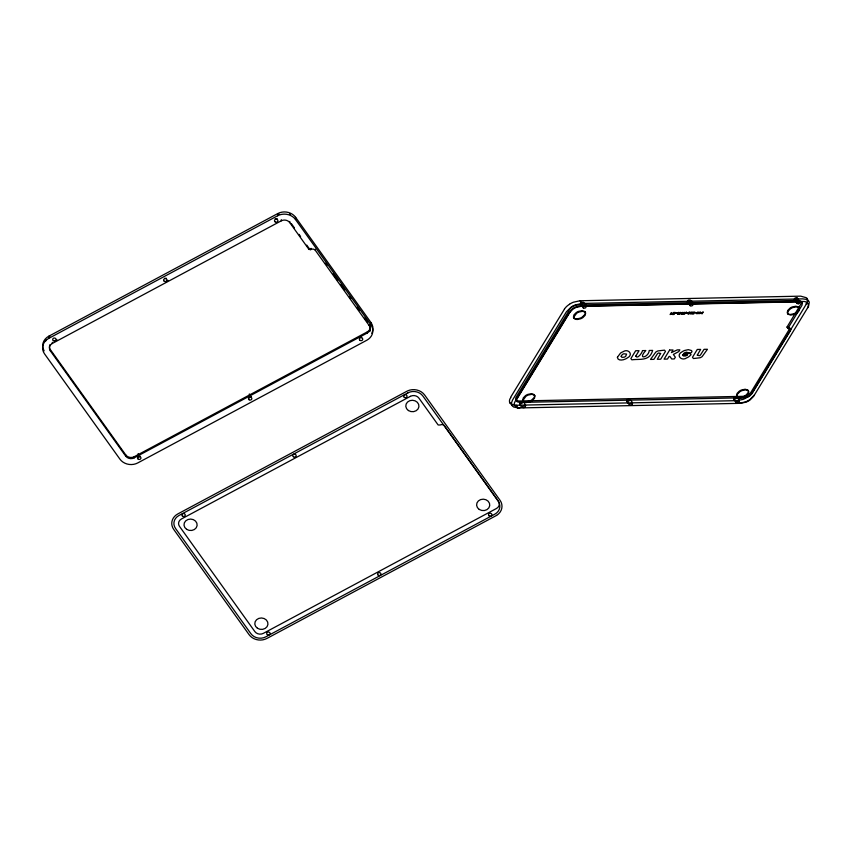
<?xml version="1.0" encoding="UTF-8"?>
<svg xmlns="http://www.w3.org/2000/svg" width="852" height="852" viewBox="0 0 852 852"><rect width="100%" height="100%" fill="white"/><g stroke="black" fill="none" stroke-linecap="round" stroke-linejoin="round"><path stroke-width="1.28" d="M370.971 322.557L370.854 324.75A12.961 11.278 2.9 0 1 366.786 340.257L137.8 462.913A12.961 11.278 2.9 0 1 119.93 459.153L44.592 353.942A12.961 11.278 2.9 0 1 48.66 338.425L48.766 336.231L277.752 213.575A12.961 11.278 2.9 0 1 295.623 217.335L370.971 322.557A12.961 11.278 2.9 0 1 371.781 333.281M369.299 324.463L369.235 325.613A6.166 5.368 2.9 0 1 367.308 332.994L134.179 457.865A6.166 5.368 2.9 0 1 125.681 456.076L50.343 350.854L50.406 349.703A6.166 5.368 2.9 0 1 50.012 344.613M50.343 350.854A6.166 5.368 2.9 0 1 52.281 343.484L52.334 342.334M125.681 456.076L125.745 454.925L50.406 349.703M134.179 457.865L134.243 456.715L367.361 331.843A6.166 5.368 2.9 0 0 369.566 324.889M48.66 338.425L277.645 215.769L277.752 213.575L278.945 214.108M52.281 343.484L281.267 220.828L281.32 219.678M369.235 325.613L315.389 250.413A3.184 2.769 2.9 0 0 310.991 249.487L308.988 249.466L289.765 222.617L289.818 221.467M370.854 324.75L295.516 219.528L295.623 217.335M308.988 249.466L309.052 248.315L306.741 245.099M310.458 249.774L310.511 248.624M310.991 249.487L311.055 248.337M315.389 250.413L315.453 249.263M367.308 332.994L367.361 331.843M534.513 396.382L534.545 395.733A2.481 2.162 2.9 0 0 534.396 395.147A2.226 1.938 2.9 0 0 534.225 394.838L534.662 395.445M685.519 313.43L683.24 314.26L684.454 312.279L684.891 313.003L686.371 312.237M688.384 313.579C686.339 314.558 691.366 314.068 689.236 312.471C692.719 312.535 687.266 311.31 689.087 313.174M807.494 308.062C810.22 304.718 806.524 300.713 802.786 301.48L582.054 306.081L576.538 307.284A18.606 16.188 2.9 0 0 572.789 309.297L569.083 313.025L515.162 401.345C512.435 404.689 516.131 408.683 519.869 407.916M510.561 397.373L564.482 309.063M806.365 304.026L752.444 392.346A17.221 14.985 2.9 0 1 747.502 397.053A22.141 19.266 2.9 0 1 743.04 399.396L736.937 400.653L516.205 405.243L512.702 404.775L510.22 403.092L513.5 406.968L518.144 407.959L740.601 403.326L746.118 402.123A18.606 16.188 2.9 0 0 749.877 400.11L753.573 396.372L808.516 306.379L809.293 302.385L806.855 298.413A4.388 3.813 2.9 0 0 806.098 297.657L800.731 296.155L579.999 300.756L573.311 302.236A22.216 19.33 2.9 0 0 569.466 304.228M790.443 330.672L751.901 393.794L749.792 395.914A10.575 9.212 2.9 0 1 747.662 397.053L744.531 397.746L519.805 402.421L517.441 401.856A2.13 1.853 2.9 0 1 516.653 400.749L516.855 399.205A5.229 4.558 2.9 0 1 517.132 398.683L571.053 310.373L573.151 308.243A10.575 9.212 2.9 0 1 575.292 307.103L578.423 306.422L799.155 301.821A5.229 4.558 2.9 0 1 799.815 301.842L799.645 303.11A2.822 2.449 2.9 0 1 798.494 303.727M754.382 395.051L749.962 399.513A22.258 19.372 2.9 0 1 745.468 401.92L738.876 403.358M736.82 401.835L736.426 402.975L737.779 403.177A2.822 2.449 2.9 0 0 738.918 402.559C740.75 400.972 736.554 395.36 736.053 398.566A2.822 2.449 2.9 0 1 734.914 399.173L733.561 398.97L733.955 397.841A2.822 2.449 2.9 0 1 735.095 397.224L736.384 397.362M685.317 313.089L686.361 312.247M682.601 313.866L681.951 314.313L682.761 313.696M683.102 312.993L683.112 312.982A1.842 1.597 2.9 0 1 682.612 313.131L681.376 313.781L681.909 314.313M682.015 313.632L683.858 312.62L682.441 312.439A1.438 1.257 2.9 0 0 681.802 312.929L683.112 312.577M54.677 341.077L57.009 339.831M165.661 281.629L167.993 280.383M138.003 457.471L140.335 456.225M248.986 398.022L251.329 396.766M798.494 303.727L797.184 303.557L797.536 302.385A2.822 2.449 2.9 0 1 798.686 301.778L801.519 302.396A2.13 1.853 2.9 0 1 802.02 302.875A2.13 1.853 2.9 0 1 802.296 303.472L801.934 305.389L788.057 328.137L789.048 328.734M686.19 352.313C688.107 352.281 691.792 354.283 691.973 351.365A2.46 2.141 2.9 0 0 691.323 350.481L688.331 349.661L684.625 350.47A12.514 10.895 2.9 0 0 682.09 351.823C675.402 355.167 681.643 361.631 686.755 357.84A12.535 10.906 2.9 0 0 689.012 356.594L691.047 354.741L690.141 353.473L683.549 353.612A5.005 4.356 2.9 0 1 686.19 352.313M808.729 301.129L806.248 299.361L802.669 298.871L581.937 303.461L575.345 304.899A22.258 19.372 2.9 0 0 570.851 307.316L566.431 311.768L512.51 400.089L511.434 403.06L512.127 405.754M739.919 397.447L743.263 396.712A11.31 9.841 2.9 0 0 745.553 395.488L747.8 393.219A4.846 4.217 2.9 0 0 748.322 391.931L748.344 391.281A2.481 2.162 2.9 0 0 748.194 390.695A2.226 1.938 2.9 0 0 748.024 390.386L748.013 390.365A2.247 1.949 2.9 0 0 747.619 389.95L745.17 389.226L741.581 389.96A11.31 9.841 2.9 0 0 739.302 391.174L737.055 393.443L736.554 395.679A2.279 1.981 2.9 0 0 736.852 396.318L737.31 396.968A2.247 1.949 2.9 0 0 737.694 397.362L740.143 398.086L743.732 397.362A11.31 9.841 2.9 0 0 746.011 396.137L748.258 393.869L748.759 391.632A2.247 1.949 2.9 0 0 748.077 390.589L745.638 389.865L742.049 390.599A11.31 9.841 2.9 0 0 739.76 391.824L737.512 394.093L737.012 396.318A2.279 1.981 2.9 0 0 737.31 396.968M671.578 313.568L671.184 314.207M684.688 313.312L684.305 313.93M49.948 336.764L48.766 336.231A12.961 11.278 2.9 0 0 44.123 350.854M693.027 304.1L691.781 304.004A2.822 2.449 2.9 0 0 690.642 304.611L690.248 305.751L691.6 305.953A2.822 2.449 2.9 0 0 692.74 305.335C694.572 303.738 690.301 298.2 689.875 301.342A2.822 2.449 2.9 0 1 688.736 301.949L687.383 301.746L687.777 300.618A2.822 2.449 2.9 0 1 688.917 300L690.205 300.138M586.091 306.294L584.877 306.23A2.822 2.449 2.9 0 0 583.737 306.837L583.354 307.977L584.696 308.179A2.822 2.449 2.9 0 0 585.835 307.561C587.507 305.698 584.078 301.608 582.022 302.226A2.822 2.449 2.9 0 0 580.872 302.843L580.446 303.898L583.354 307.977M739.302 401.43L737.96 401.228A2.822 2.449 2.9 0 0 736.82 401.835M799.943 301.853L797.099 297.912L795.821 297.774A2.822 2.449 2.9 0 0 794.671 298.392L794.245 299.446L797.152 303.525M632.408 403.656L631.055 403.454A2.822 2.449 2.9 0 0 629.916 404.061L629.532 405.201L630.874 405.403A2.822 2.449 2.9 0 0 632.014 404.785C633.76 403.007 630.501 398.938 628.201 399.45A2.822 2.449 2.9 0 0 627.051 400.067L626.625 401.122L629.532 405.201M522.617 401.846L521.296 401.675A2.822 2.449 2.9 0 0 520.157 402.293C518.527 403.763 521.52 408.214 523.98 407.629A2.822 2.449 2.9 0 0 525.12 407.011C526.994 405.328 522.659 399.982 522.255 403.017A2.822 2.449 2.9 0 1 521.115 403.624L519.763 403.422M525.503 405.882L524.161 405.68A2.822 2.449 2.9 0 0 523.021 406.287L522.627 407.426M794.288 299.521L795.63 299.723A2.822 2.449 2.9 0 0 796.78 299.116L797.163 297.976M788.036 328.563L786.992 327.104L788.036 327.317A1.736 1.512 2.9 0 1 789.58 327.807M583.332 302.396L582.981 303.568A2.822 2.449 2.9 0 1 581.831 304.175L580.489 303.972M629.511 399.62L629.159 400.791A2.822 2.449 2.9 0 1 628.009 401.398L626.667 401.196M736.884 396.361L736.884 396.361A2.226 1.938 2.9 0 0 737.118 396.627A2.418 2.109 2.9 0 0 737.512 396.925L738.716 397.351A5.165 4.505 2.9 0 0 739.919 397.447M585.345 312.439L584.887 311.789A2.247 1.949 2.9 0 0 584.504 311.395L582.054 310.671L578.465 311.395A11.31 9.841 2.9 0 0 576.186 312.62L573.939 314.889L573.439 317.125A2.279 1.981 2.9 0 0 573.737 317.764L574.195 318.414M534.523 396.382A4.846 4.217 2.9 0 1 533.991 397.671L531.755 399.939A11.31 9.841 2.9 0 1 529.465 401.164L526.121 401.899A5.165 4.505 2.9 0 1 524.917 401.814L523.714 401.377A2.418 2.109 2.9 0 1 523.32 401.079A2.226 1.938 2.9 0 1 523.085 400.813L523.511 401.42M573.747 317.785L573.769 317.807A2.226 1.938 2.9 0 0 574.003 318.062A2.418 2.109 2.9 0 0 574.397 318.36L575.601 318.797A5.368 4.675 2.9 0 0 577.294 318.85L580.148 318.158A11.31 9.841 2.9 0 0 582.427 316.933L584.685 314.665A4.846 4.217 2.9 0 0 585.207 313.376L585.228 312.727A2.481 2.162 2.9 0 0 585.079 312.13A2.226 1.938 2.9 0 0 584.909 311.832L584.887 311.789M534.225 394.838L534.257 394.881A2.247 1.949 2.9 0 0 533.821 394.401L531.371 393.677L527.782 394.412A11.31 9.841 2.9 0 0 525.503 395.626L523.256 397.895L522.755 400.131A2.279 1.981 2.9 0 0 523.053 400.77M801.008 301.459L802.02 302.875M787.993 313.962A2.279 1.981 2.9 0 1 787.695 313.312L788.196 311.087L790.443 308.818A11.31 9.841 2.9 0 1 792.733 307.593L796.311 306.858L798.761 307.583A2.247 1.949 2.9 0 1 799.442 308.626L798.942 310.863L796.695 313.131A11.31 9.841 2.9 0 1 794.405 314.345L790.826 315.08L788.377 314.356A2.247 1.949 2.9 0 1 787.993 313.962L787.536 313.312A2.279 1.981 2.9 0 1 787.237 312.673L787.738 310.437L789.985 308.168A11.31 9.841 2.9 0 1 792.264 306.944L795.853 306.219L798.303 306.944A2.247 1.949 2.9 0 1 798.686 307.338L799.144 307.987M790.539 329.287L789.516 327.86A1.736 1.512 2.9 0 1 789.367 329.223L750.889 392.378L748.78 394.497A10.575 9.212 2.9 0 1 746.64 395.637L743.508 396.318L518.793 401.004L516.418 400.429A2.13 1.853 2.9 0 1 515.641 399.332L515.843 397.777A5.229 4.558 2.9 0 1 516.11 397.266L570.031 308.946L572.139 306.827A10.575 9.212 2.9 0 1 574.269 305.687L577.411 304.995L798.143 300.405A5.229 4.558 2.9 0 1 798.803 300.426L800.507 300.969A2.13 1.853 2.9 0 1 801.295 302.077L800.923 303.972L786.992 327.104M687.383 301.746L690.248 305.751M748.461 390.993L748.013 390.365M733.561 398.97L736.426 402.975M579.999 300.756L581.937 303.461M515.929 399.95L516.94 401.367M516.205 405.243L518.144 407.959M325.453 263.236L326.987 265.377M333.143 273.971L337.754 280.414M340.832 284.717L344.677 290.085M349.299 296.539L350.832 298.679M356.988 307.274L359.299 310.501M364.677 318.02L367.755 322.312M291.352 223.607L294.43 227.91M299.052 234.353L300.586 236.505M798.686 307.338A2.226 1.938 2.9 0 1 798.878 307.678A2.481 2.162 2.9 0 1 799.027 308.275L798.995 308.914A4.846 4.217 2.9 0 1 798.473 310.213L796.237 312.482A11.31 9.841 2.9 0 1 793.947 313.706L790.603 314.441A5.165 4.505 2.9 0 1 789.399 314.345L788.196 313.909A2.418 2.109 2.9 0 1 787.802 313.611A2.226 1.938 2.9 0 1 787.536 313.312M790.39 330.64A1.736 1.512 2.9 0 0 790.613 329.255A1.736 1.512 2.9 0 0 789.058 328.787M807.068 298.36A6.486 5.644 2.9 0 1 806.088 303.834M509.933 403.198A6.465 5.634 2.9 0 1 510.849 397.575M564.439 309.042A17.221 14.985 2.9 0 1 569.519 304.302M134.243 456.715A6.166 5.368 2.9 0 1 125.745 454.925M277.645 215.769A12.961 11.278 2.9 0 1 295.516 219.528M370.279 330.619A10.842 9.436 2.9 0 1 369.981 331.268M289.765 213.884A10.842 9.436 2.9 0 1 290.468 214.246M45.795 340.938A10.842 9.436 2.9 0 1 46.541 339.692M281.267 220.828A6.166 5.368 2.9 0 1 289.765 222.617M138.045 453.86A1.704 1.48 2.9 0 1 138.258 453.647M251.212 396.617A1.704 1.48 2.9 0 1 249.444 396.617M249.157 394.242A1.704 1.48 2.9 0 1 249.54 394.018M166.236 278.189A1.704 1.48 2.9 0 1 164.755 278.199M277.273 218.719A1.704 1.48 2.9 0 1 275.228 218.549M361.685 337.371A1.704 1.48 2.9 0 1 359.959 336.934M617.402 357.286C617.551 360.907 622.567 360.289 624.878 359.235A12.514 10.895 2.9 0 0 627.413 357.883C633.899 354.741 628.212 348.095 623.025 351.748A12.514 10.895 2.9 0 0 620.501 353.111L617.402 357.286M621.151 356.264L621.907 357.329L624.069 357.201A5.293 4.601 2.9 0 0 625.666 356.338L626.593 354.081L623.845 353.782A5.293 4.601 2.9 0 0 622.237 354.645L621.151 356.264M660.63 353.495L657.286 359.288L660.683 359.224L665.444 351.418L664.539 350.151L657.968 350.917A10.725 9.34 2.9 0 0 655.795 352.078L650.491 359.438L653.889 359.363L657.478 353.676A3.483 3.035 2.9 0 1 658.692 352.994L660.63 353.495M697.298 355.082L699.247 355.71A3.483 3.035 2.9 0 0 700.461 355.018L704.05 349.331L707.448 349.267L702.144 356.615A10.725 9.34 2.9 0 1 699.971 357.776L693.4 358.543L692.495 357.276L697.255 349.469L700.653 349.405L697.298 355.082M679.172 314.005C682.835 314.612 680.375 309.947 679.172 314.005M696.734 313.642C700.206 314.452 698.139 309.478 696.734 313.611M698.928 313.589C702.591 314.207 700.078 309.532 698.928 313.589M523.171 400.046L523.213 400.77A2.247 1.949 2.9 0 0 523.895 401.814L526.344 402.538L529.923 401.814A11.31 9.841 2.9 0 0 532.212 400.589L534.46 398.321L534.96 396.084A2.247 1.949 2.9 0 0 534.279 395.04L531.84 394.316L528.251 395.051A11.31 9.841 2.9 0 0 525.961 396.276L523.171 400.046M573.854 317.04L573.897 317.764A2.247 1.949 2.9 0 0 574.578 318.808L577.028 319.532L580.606 318.797A11.31 9.841 2.9 0 0 582.896 317.583L585.143 315.315L585.643 313.078A2.247 1.949 2.9 0 0 584.962 312.034L582.512 311.31L578.934 312.045A11.31 9.841 2.9 0 0 576.644 313.27L573.854 317.04M672.398 313.611L670.109 314.537L671.323 312.546L672.398 313.589M682.75 354.911L683.357 355.987L685.391 355.998A5.144 4.473 2.9 0 0 687.553 354.805L682.75 354.911M635.762 356.125C637.509 359.832 642.642 351.961 642.451 350.619L645.848 350.545C636.859 360.172 648.542 357.744 649.245 350.47L652.643 350.406C649.586 361.589 639.831 358.671 631.801 359.821L630.895 358.554L635.656 350.758L639.053 350.683L635.762 356.125M673.517 312.503L672.303 314.495L674.049 314.452L672.995 314.164L674.369 313.642L673.485 313.366L673.826 312.801L675.263 312.471L673.517 312.503M675.508 313.174L676.999 313.142L675.508 313.174M678.394 313.131L677.947 313.866L678.394 313.131M678.842 312.396L677.34 313.089L677.628 314.377L679.193 313.11L678.842 312.396M686.478 312.95L687.969 312.918L686.478 312.95M691.558 312.854L691.11 313.6L691.558 312.854M692.016 312.12L690.503 312.812L690.791 314.111L692.356 312.844L692.016 312.12M669.64 350.044L664.081 359.15L667.478 359.075L669.065 356.477L669.917 356.466L671.727 358.99L674.283 358.937L675.338 357.212L673.368 354.464L678.778 351.567L679.832 349.842L677.287 349.895L671.451 352.579L673.037 349.98L669.64 350.044M692.325 313.77L693.634 314.047L694.849 312.056L693.347 312.088L692.325 313.77M695.264 312.769L696.744 312.737L695.264 312.769M701.271 313.248L702.037 313.877L703.251 311.885L701.271 313.248M496.588 515.396L266.953 638.425A12.961 11.278 2.9 0 1 249.082 634.665L173.744 529.443A12.961 11.278 2.9 0 1 177.812 513.937L407.469 390.94A12.961 11.278 2.9 0 1 424.669 395.04L500.007 500.252A12.961 11.278 2.9 0 1 496.588 515.396L496.546 515.417M407.927 392.857L178.941 515.513A10.842 9.436 2.9 0 0 175.544 528.485L250.882 633.696A10.842 9.436 2.9 0 0 265.824 636.838L494.81 514.182A10.842 9.436 2.9 0 0 498.218 501.221L422.869 395.999A10.842 9.436 2.9 0 0 407.927 392.857M410.419 396.329L181.433 518.985A6.166 5.368 2.9 0 0 179.495 526.366L254.844 631.577A6.166 5.368 2.9 0 0 263.332 633.366L496.46 508.495A6.166 5.368 2.9 0 0 498.388 501.125L444.542 425.915A3.184 2.769 2.9 0 0 440.154 424.999L438.152 424.978L418.918 398.118A6.166 5.368 2.9 0 0 410.419 396.329M186.62 529.337A6.592 5.73 2.9 0 0 197.11 525.567A6.592 5.73 2.9 0 0 187.983 519.496A6.592 5.73 2.9 0 0 186.62 529.337M479.229 509.432A6.592 5.73 2.9 0 0 489.719 505.662A6.592 5.73 2.9 0 0 480.603 499.591A6.592 5.73 2.9 0 0 479.229 509.432M408.417 410.536A6.592 5.73 2.9 0 0 418.907 406.766A6.592 5.73 2.9 0 0 409.78 400.696A6.592 5.73 2.9 0 0 408.417 410.536M489.176 515.865A1.704 1.48 2.9 0 0 491.881 514.885A1.704 1.48 2.9 0 0 489.527 513.319A1.704 1.48 2.9 0 0 489.176 515.865M404.338 397.373A1.704 1.48 2.9 0 0 407.043 396.404A1.704 1.48 2.9 0 0 404.689 394.838A1.704 1.48 2.9 0 0 404.338 397.373M293.439 456.778A1.704 1.48 2.9 0 0 296.145 455.799A1.704 1.48 2.9 0 0 293.791 454.233A1.704 1.48 2.9 0 0 293.439 456.778M378.277 575.26A1.704 1.48 2.9 0 0 380.982 574.291A1.704 1.48 2.9 0 0 378.629 572.725A1.704 1.48 2.9 0 0 378.277 575.26M267.379 634.665A1.704 1.48 2.9 0 0 270.095 633.696A1.704 1.48 2.9 0 0 267.73 632.131A1.704 1.48 2.9 0 0 267.379 634.665M182.541 516.184A1.704 1.48 2.9 0 0 185.246 515.204A1.704 1.48 2.9 0 0 182.892 513.639A1.704 1.48 2.9 0 0 182.541 516.184M257.432 628.243A6.592 5.73 2.9 0 0 267.922 624.473A6.592 5.73 2.9 0 0 258.806 618.392A6.592 5.73 2.9 0 0 257.432 628.243M53.388 340.672A1.704 1.48 2.9 0 0 56.094 339.703A1.704 1.48 2.9 0 0 53.74 338.137A1.704 1.48 2.9 0 0 53.388 340.672M138.226 459.164A1.704 1.48 2.9 0 0 140.931 458.184A1.704 1.48 2.9 0 0 138.578 456.619A1.704 1.48 2.9 0 0 138.226 459.164M249.125 399.758A1.704 1.48 2.9 0 0 251.83 398.789A1.704 1.48 2.9 0 0 249.476 397.213A1.704 1.48 2.9 0 0 249.125 399.758M164.276 281.267A1.704 1.48 2.9 0 0 166.992 280.297A1.704 1.48 2.9 0 0 164.638 278.732A1.704 1.48 2.9 0 0 164.276 281.267M275.175 221.871A1.704 1.48 2.9 0 0 277.89 220.892A1.704 1.48 2.9 0 0 275.537 219.326A1.704 1.48 2.9 0 0 275.175 221.871M360.023 340.353A1.704 1.48 2.9 0 0 362.728 339.384A1.704 1.48 2.9 0 0 360.375 337.818A1.704 1.48 2.9 0 0 360.023 340.353"/></g></svg>
